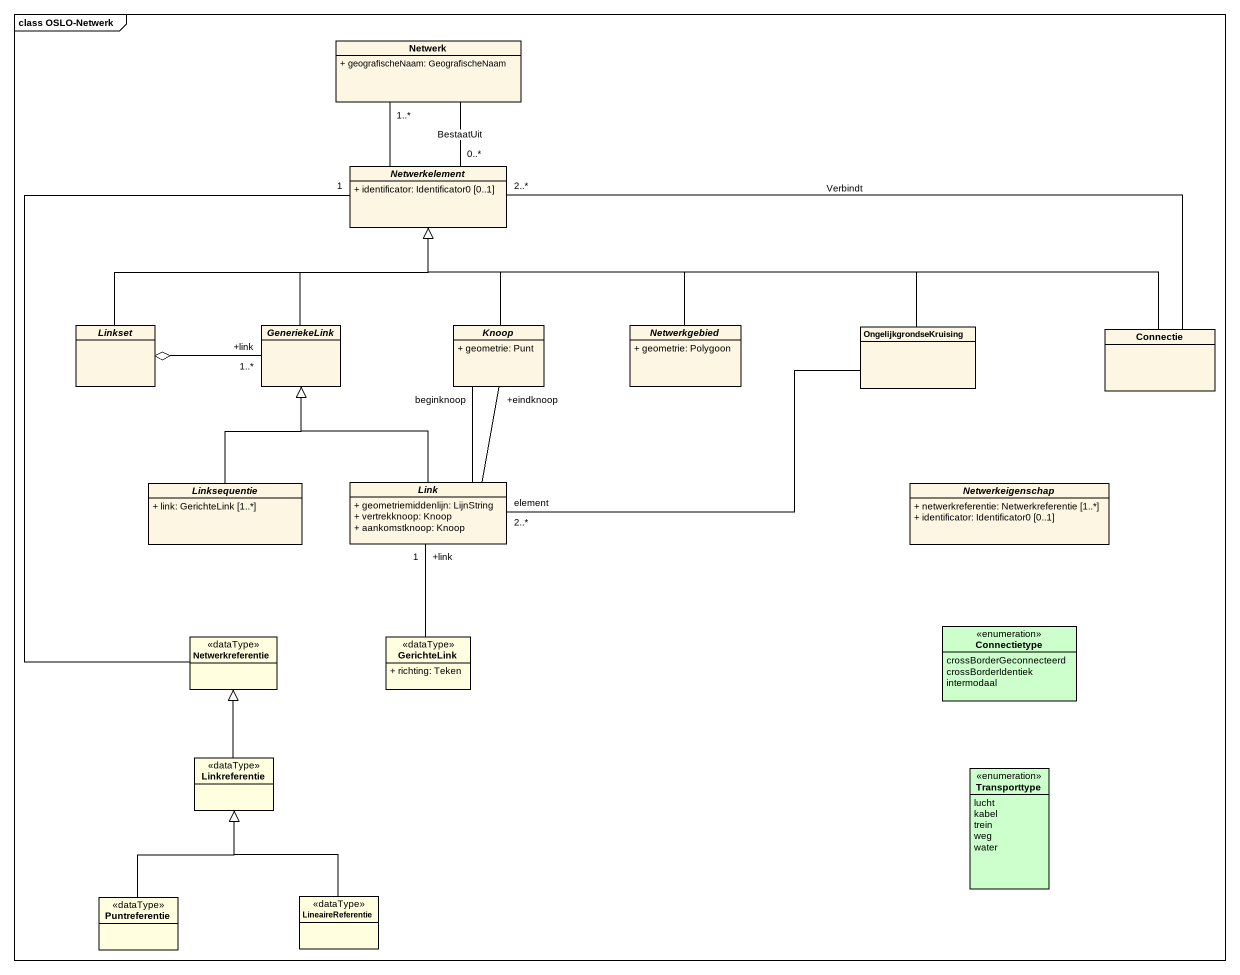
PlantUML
@startuml
mainframe class OSLO-Netwerk
hide circle
hide empty members
skinparam classAttributeIconSize 0
class Netwerk {
  + geografischeNaam: GeografischeNaam
}
abstract class Netwerkelement {
  + identificator: Identificator0 [0..1]
}
abstract class Linkset
abstract class GeneriekeLink
abstract class Knoop {
  + geometrie: Punt
}
abstract class Netwerkgebied {
  + geometrie: Polygoon
}
class OngelijkgrondseKruising
class Connectie
abstract class Linksequentie {
  + link: GerichteLink [1..*]
}
abstract class Link {
  + geometriemiddenlijn: LijnString
  + vertrekknoop: Knoop
  + aankomstknoop: Knoop
}
abstract class Netwerkeigenschap {
  + netwerkreferentie: Netwerkreferentie [1..*]
  + identificator: Identificator0 [0..1]
}
class Netwerkreferentie <<dataType>> #FFFFE0
class GerichteLink <<dataType>> #FFFFE0 {
  + richting: Teken
}
enum Connectietype #CCFFCC {
  crossBorderGeconnecteerd
  crossBorderIdentiek
  intermodaal
}
class Linkreferentie <<dataType>> #FFFFE0
enum Transporttype #CCFFCC {
  lucht
  kabel
  trein
  weg
  water
}
class Puntreferentie <<dataType>> #FFFFE0
class LineaireReferentie <<dataType>> #FFFFE0
Netwerk -- "0..*" Netwerkelement : BestaatUit
Netwerk "1..*" -- Netwerkelement
Linkset -right-|> Netwerkelement
GeneriekeLink -up-|> Netwerkelement
GeneriekeLink "+link\n1..*" -left-o Linkset
Knoop -up-|> Netwerkelement
Netwerkgebied -up-|> Netwerkelement
OngelijkgrondseKruising -left-|> Netwerkelement
OngelijkgrondseKruising -left- "element\n2..*" Link
Connectie -left-|> Netwerkelement
Connectie -left- "2..*" Netwerkelement : Verbindt
Linksequentie -up-|> GeneriekeLink
Link -up-|> GeneriekeLink
Link -up- "beginknoop" Knoop
Link -up- "+eindknoop" Knoop
Netwerkreferentie -up- "1" Netwerkelement
GerichteLink -up- "+link\n1" Link
Linkreferentie -up-|> Netwerkreferentie
Puntreferentie -up-|> Linkreferentie
LineaireReferentie -up-|> Linkreferentie
@enduml
